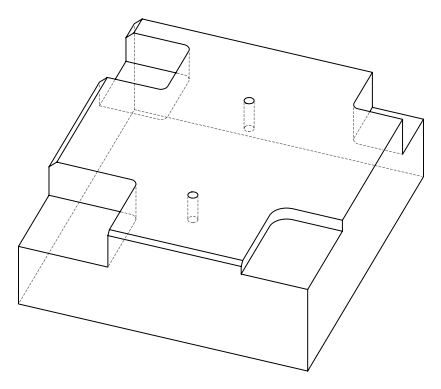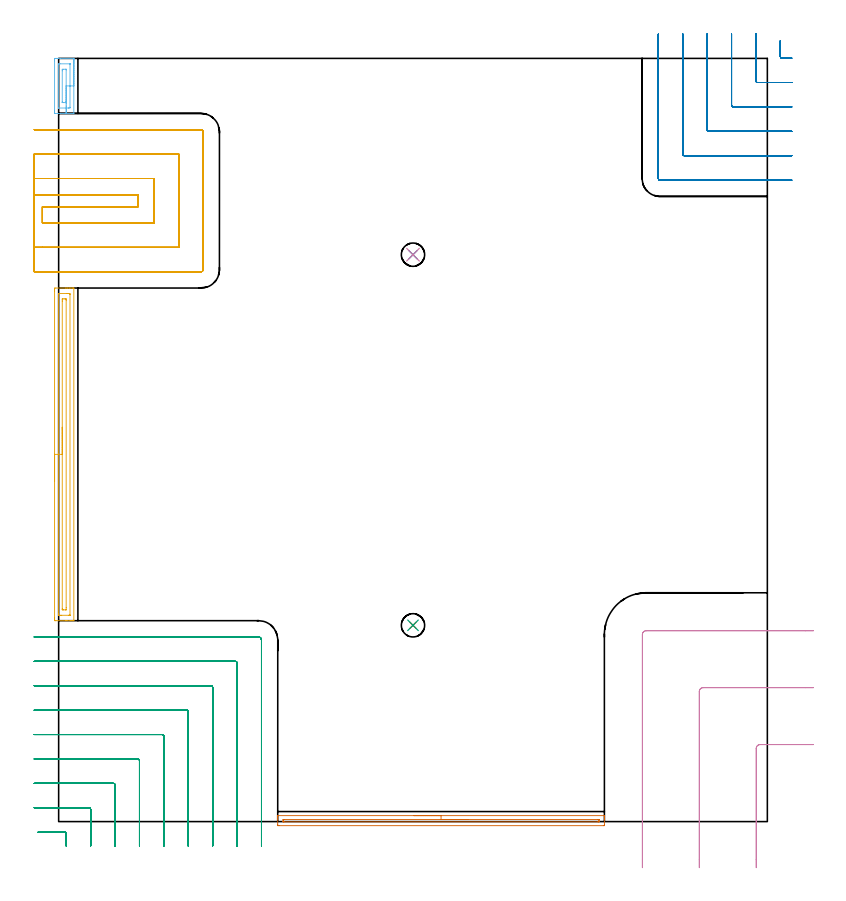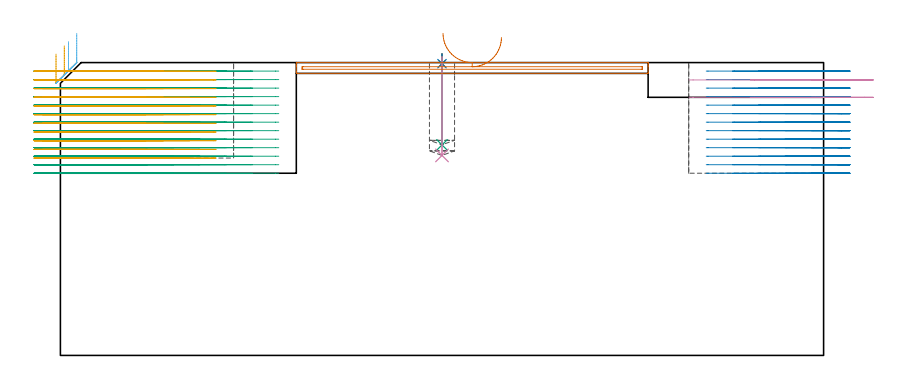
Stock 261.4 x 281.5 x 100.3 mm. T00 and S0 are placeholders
(PLAN: 11 operations, 5 tool changes, 56.6 min)
(1 SPOT_DRILL | STEP1POCKET | NXT0321_9005460120000 | 0.03 min | 1 mm3)
(2 SPOT_DRILL_1 | STEP1POCKET_1 | NXT0321_9005460120000 | 0.03 min | 0 mm3)
(3 DRILL_BLIND_HOLE_INTO_CENTER | STEP1POCKET | NXT0301_057 | 0.12 min | 1572 mm3)
(4 DRILL_BLIND_HOLE_INTO_CENTER_1 | STEP1POCKET_1 | NXT0301_057 | 0.14 min | 1780 mm3)
(5 AREA_MILL | FG_CHAMFER_SURFACE | UGT0205_001 | 3.14 min | 3317 mm3)
(6 AREA_MILL_1 | FG_CHAMFER_SURFACE_1 | UGT0205_001 | 0.68 min | 625 mm3)
(7 AREA_MILL_2 | FG_CHAMFER_SURFACE_2 | UGT0205_001 | 2.08 min | 859 mm3)
(8 MILL_CORNER_NOTCH_RECTANGULAR | CORNER_NOTCH_RECTANGULAR | NXT0201_011 | Follow Part, ap 3, ae 75% | 10.82 min | 88778 mm3)
(9 MILL_CORNER_NOTCH_RECTANGULAR_1 | CORNER_NOTCH_RECTANGULAR_1 | NXT0201_011 | Follow Part, ap 3, ae 75% | 23.57 min | 226387 mm3)
(10 MILL_CORNER_NOTCH_RECTANGULAR_2 | CORNER_NOTCH_RECTANGULAR_2 | UGT0201_006 | Follow Part, ap 7, ae 75% | 1.43 min | 59758 mm3)
(11 MILL_SLOT | SLOT_PARTIAL_RECTANGULAR | NXT0201_011 | Follow Part, ap 3, ae 75% | 14.53 min | 124013 mm3)
(TOOL NXT0321_9005460120000 | NC Spot Drill, 142deg, 12mm, Carbide, Uncoated | D12 PA142 FL30 Z2)
(TOOL NXT0301_057 | Carbide Drill 8.6mm [860.1-0860-026A1-MM 2214] | D8.6 PA140 FL47 Z2)
(TOOL UGT0205_001 | Chamfer Mill 20 x 3 x 45 deg. | D20 FL50 Z2)
(TOOL NXT0201_011 | ENDMILL 12mm [2P460-1200-NA 1630] | D12 FL38 Z6)
(TOOL UGT0201_006 | End Mill 28 mm | D28 FL25 Z2)
(OP 1 SPOT_DRILL)
G17 G21 G94 G90
T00 M6
G54
G17 G0 G90 X130.7 Y72.4 S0 M3
G43 Z110.3 H0
G94 G81 G98 Z99.93 F250. R103.3
G80
M5
M2
(OP 2 SPOT_DRILL_1)
G17 G21 G94 G90
T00 M6
G54
G17 G0 G90 X130.7 Y209.1 S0 M3
G43 Z110.3 H0
G94 G81 G98 Z99.93 F250. R103.3
G80
M5
M2
(OP 3 DRILL_BLIND_HOLE_INTO_CENTER)
G17 G21 G94 G90
T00 M6
G54
G17 G0 G90 X130.7 Y72.4 S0 M3
G43 Z110.3 H1
G94 G81 G98 Z72.1 F250. R102.3
G80
M5
M2
(OP 4 DRILL_BLIND_HOLE_INTO_CENTER_1)
G17 G21 G94 G90
T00 M6
G54
G17 G0 G90 X130.7 Y209.1 S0 M3
G43 Z110.3 H1
G94 G81 G98 Z68.5 F250. R102.3
G80
M5
M2
(OP 5 AREA_MILL)
G17 G21 G94 G90
T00 M6
G54
G17 G0 G90 X-1.5 Y125.45 S1061 M3
G43 Z110.3 H0
Z103.2
G94 G1 Y125.488 Z102.328 F250.
Y125.602 Z101.464
Y125.791 Z100.612
Y126.053 Z99.78
Y126.387 Z98.974
Y126.79 Z98.2
Y127.258 Z97.464
Y127.79 Z96.772
Y128.379 Z96.129
Y129.022 Z95.54
Y129.714 Z95.008
Y130.45 Z94.54
Y131.224 Z94.137
Y132.03 Z93.803
Y132.862 Z93.541
Y133.714 Z93.352
Y134.578 Z93.238
Y135.45 Z93.2
Y195.759
X-1.499 Y196.185 Z93.201
X-1.495 Y196.648 Z93.203
X-1.491 Y196.791 Z93.206
X-1.038 Y196.8 Z93.659
X2.491 Z97.185
X3.04 Z97.737
X3.373 Z98.069
X3.922 Z98.618
X4.256 Z98.95
X4.922 Z99.622
X5.251 Z99.95
X5.592 Y196.793 Z100.283
X5.597 Y196.792 Z100.288
X5.6 Y196.631 Z100.3
Y74.269
X5.597 Y74.108 Z100.288
X5.592 Y74.107 Z100.283
X5.251 Y74.1 Z99.95
X4.922 Z99.621
X4.256 Z98.95
X3.04 Z97.737
X2.491 Z97.185
X-1.038 Y74.101 Z93.659
X-1.268 Y74.104 Z93.429
X-1.491 Y74.109 Z93.206
X-1.495 Y74.253 Z93.203
X-1.499 Y74.715 Z93.201
X-1.5 Y75.183 Z93.2
Y135.45
X-0.086 Z94.614
X-0.085 Y194.707 Z94.615
X-0.084 Y194.758 Z94.616
X-0.082 Y194.782 Z94.618
X-0.08 Y194.788 Z94.62
X-0.066 Y194.79 Z94.634
X0.331 Y194.799 Z95.031
X2.977 Y194.8 Z97.677
X3.373 Y194.799 Z98.073
X3.862 Y194.797 Z98.562
X4.081 Y194.79 Z98.781
X4.179 Y194.773 Z98.879
X4.185 Y194.47 Z98.885
Y194.398
Y76.193
X4.184 Y76.142 Z98.884
X4.182 Y76.118 Z98.882
X4.18 Y76.112 Z98.88
X4.166 Y76.11 Z98.866
X3.769 Y76.102 Z98.469
X1.123 Y76.1 Z95.823
X0.727 Y76.101 Z95.427
X0.238 Y76.103 Z94.938
X0.019 Y76.11 Z94.719
X-0.079 Y76.127 Z94.621
X-0.085 Y76.43 Z94.615
Y76.502
X-0.086 Y135.45 Z94.614
X1.328 Z96.028
X1.329 Y192.003 Z96.029
X1.331 Y192.612 Z96.031
X1.334 Y192.753 Z96.034
X1.335 Y192.781 Z96.035
X1.363 Y192.79 Z96.063
X1.426 Y192.797 Z96.126
X1.609 Y192.799 Z96.309
X2.307 Z97.007
X2.491 Y192.795 Z97.191
X2.676 Y192.79 Z97.376
X2.765 Y192.774 Z97.465
X2.768 Y192.706 Z97.468
X2.769 Y192.612 Z97.469
X2.771 Y192.329 Z97.471
Y78.897
X2.769 Y78.288 Z97.469
X2.766 Y78.147 Z97.466
X2.765 Y78.119 Z97.465
X2.737 Y78.11 Z97.437
X2.673 Y78.103 Z97.373
X2.491 Y78.101 Z97.191
X1.793 Z96.493
X1.609 Y78.105 Z96.309
X1.424 Y78.11 Z96.124
X1.335 Y78.126 Z96.035
X1.332 Y78.194 Z96.032
X1.33 Y78.288 Z96.03
X1.329 Y78.571 Z96.029
X1.328 Y135.45 Z96.028
Y136.322 Z96.067
Y137.186 Z96.18
Y138.038 Z96.369
Y138.87 Z96.632
Y139.676 Z96.965
Y140.45 Z97.368
Y141.186 Z97.837
Y141.878 Z98.368
Y142.521 Z98.957
Y143.11 Z99.601
Y143.642 Z100.293
Y144.11 Z101.028
Y144.513 Z101.802
Y144.847 Z102.608
Y145.109 Z103.44
Y145.298 Z104.292
Y145.412 Z105.157
Y145.45 Z106.028
G0 Z110.3
M5
M2
(OP 6 AREA_MILL_1)
G17 G21 G94 G90
T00 M6
G54
G17 G0 G90 X5.6 Y281.35 S1061 M3
G43 Z110.3 H0
G94 G1 Y281.312 Z109.428 F250.
Y281.198 Z108.564
Y281.009 Z107.712
Y280.747 Z106.88
Y280.413 Z106.074
Y280.01 Z105.3
Y279.541 Z104.564
Y279.01 Z103.872
Y278.421 Z103.229
Y277.778 Z102.64
Y277.086 Z102.108
Y276.35 Z101.64
Y275.576 Z101.237
Y274.77 Z100.903
Y273.938 Z100.641
Y273.086 Z100.452
Y272.222 Z100.338
Y271.35 Z100.3
Y261.212
X5.595 Y261.209 Z100.295
X5.575 Y261.2 Z100.274
X0.702 Z95.402
X-0.156 Z94.538
X-1.268 Y261.201 Z93.427
X-1.487 Y261.204 Z93.208
X-1.49 Y261.207 Z93.205
X-1.497 Y261.653 Z93.203
X-1.5 Y262.115 Z93.2
Y280.627
X-1.497 Y281.047 Z93.203
X-1.49 Y281.493 Z93.204
X-1.487 Y281.496 Z93.207
X-1.038 Y281.5 Z93.656
X-0.609 Z94.085
X-0.156 Z94.538
X0.702 Z95.402
X5.576 Y281.499 Z100.275
X5.595 Y281.491 Z100.295
X5.6 Y281.488 Z100.3
Y271.35
X4.186 Z98.886
X4.185 Y263.486 Z98.885
X4.184 Y263.416 Z98.884
X4.179 Y263.223 Z98.879
X3.806 Y263.208 Z98.506
X3.588 Y263.201 Z98.288
X-0.027 Z94.673
X-0.048 Y263.202 Z94.652
X-0.067 Y263.207 Z94.633
X-0.079 Y263.213 Z94.621
X-0.081 Y263.234 Z94.619
X-0.085 Y263.346 Z94.615
Y279.214
X-0.084 Y279.284 Z94.616
X-0.079 Y279.477 Z94.621
X0.294 Y279.492 Z94.994
X0.512 Y279.499 Z95.212
X4.127 Z98.827
X4.148 Y279.498 Z98.848
X4.167 Y279.493 Z98.867
X4.179 Y279.487 Z98.879
X4.181 Y279.466 Z98.881
X4.185 Y279.354 Z98.885
X4.186 Y271.35 Z98.886
X2.772 Z97.472
X2.771 Y265.781 Z97.471
X2.768 Y265.5 Z97.468
X2.765 Y265.314 Z97.465
X2.754 Y265.21 Z97.454
X2.47 Y265.2 Z97.17
X1.588 Z96.288
X1.398 Y265.204 Z96.098
X1.351 Y265.208 Z96.051
X1.335 Y265.211 Z96.035
X1.333 Y265.223 Z96.033
X1.33 Y265.262 Z96.03
X1.329 Y265.303 Z96.029
X1.328 Y265.459 Z96.028
X1.329 Y276.919 Z96.029
X1.332 Y277.2 Z96.032
X1.335 Y277.386 Z96.035
X1.346 Y277.49 Z96.046
X1.63 Y277.5 Z96.33
X2.512 Z97.212
X2.702 Y277.496 Z97.402
X2.749 Y277.492 Z97.449
X2.765 Y277.489 Z97.465
X2.767 Y277.477 Z97.467
X2.77 Y277.437 Z97.47
X2.771 Y277.397 Z97.471
X2.772 Y277.241 Z97.472
Y271.35
Y270.478 Z97.51
Y269.613 Z97.623
Y268.762 Z97.812
Y267.93 Z98.075
Y267.124 Z98.408
Y266.35 Z98.811
Y265.614 Z99.28
Y264.922 Z99.811
Y264.279 Z100.401
Y263.69 Z101.044
Y263.158 Z101.736
Y262.69 Z102.472
Y262.287 Z103.245
Y261.953 Z104.051
Y261.691 Z104.883
Y261.502 Z105.735
Y261.388 Z106.6
Y261.35 Z107.472
G0 Z110.3
M5
M2
(OP 7 AREA_MILL_2)
G17 G21 G94 G90
T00 M6
G54
G17 G0 G90 X131.05 Y2.2 S1061 M3
G43 Z110.3 H0
G94 G1 X131.088 Z109.428 F250.
X131.202 Z108.563
X131.391 Z107.712
X131.653 Z106.88
X131.987 Z106.074
X132.39 Z105.3
X132.858 Z104.564
X133.39 Z103.872
X133.979 Z103.229
X134.622 Z102.639
X135.314 Z102.108
X136.05 Z101.64
X136.824 Z101.237
X137.63 Z100.903
X138.462 Z100.641
X139.314 Z100.452
X140.178 Z100.338
X141.05 Z100.3
X201.169
X201.29 Y2.204 Z100.295
X201.293 Y2.178 Z100.269
X201.3 Y1.886 Z99.985
Y1.328 Z99.427
Y0.793 Z98.888
Y-1.247 Z96.851
X201.298 Y-1.491 Z96.605
X200.904 Y-1.5 Z96.6
X81.38
X81.195 Y-1.498 Z96.602
X80.802 Y-1.491 Z96.605
X80.8 Y-1.247 Z96.851
Y-0.98 Z97.117
Y0.793 Z98.888
Y1.328 Z99.427
Y1.886 Z99.985
X80.807 Y2.178 Z100.269
X80.81 Y2.204 Z100.295
X80.931 Y2.2 Z100.3
X141.05
Y0.786 Z98.886
X198.939
X199.16 Y0.783 Z98.883
X199.266 Y0.781 Z98.881
X199.286 Y0.779 Z98.879
X199.29 Y0.766 Z98.866
X199.295 Y0.734 Z98.834
X199.298 Y0.656 Z98.756
X199.3 Y0.434 Z98.534
X199.298 Y0.17 Z98.27
X199.295 Y-0.009 Z98.091
X199.29 Y-0.059 Z98.041
X199.286 Y-0.079 Z98.021
X199.267 Y-0.081 Z98.019
X199.158 Y-0.083 Z98.017
X198.939 Y-0.086 Z98.014
X83.161
X82.94 Y-0.084 Z98.016
X82.834 Y-0.081 Z98.019
X82.814 Y-0.079 Z98.021
X82.81 Y-0.066 Z98.034
X82.805 Y-0.034 Z98.066
X82.802 Y0.044 Z98.144
X82.8 Y0.265 Z98.365
X82.803 Y0.566 Z98.666
X82.807 Y0.694 Z98.794
X82.811 Y0.779 Z98.879
X82.83 Y0.781 Z98.881
X82.939 Y0.783 Z98.883
X83.159 Y0.786 Z98.886
X141.05
X141.922 Z98.924
X142.786 Z99.038
X143.638 Z99.226
X144.47 Z99.489
X145.276 Z99.823
X146.05 Z100.225
X146.786 Z100.694
X147.478 Z101.225
X148.121 Z101.815
X148.71 Z102.458
X149.242 Z103.15
X149.71 Z103.886
X150.113 Z104.66
X150.447 Z105.466
X150.709 Z106.298
X150.898 Z107.149
X151.012 Z108.014
X151.05 Z108.886
G0 Z110.3
M5
M2
(OP 8 MILL_CORNER_NOTCH_RECTANGULAR)
G17 G21 G94 G90
T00 M6
G54
G17 G0 G90 X266.2 Y288.1 S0 M3
G43 Z110.3 H1
Z97.385
G94 G1 Y285.1 F250.
Y282.196
G3 X266.796 Y281.6 R0.6
G1 X267.399
X270.399
G0 Z110.3
X257.2 Y290.5
Z97.385
G1 Y287.5
Y273.196 F500.
G3 X257.796 Y272.6 R0.6
G1 X267.4
X270.4 F250.
G0 Z110.3
X248.2 Y290.5
Z97.385
G1 Y287.5
Y264.197 F500.
G3 X248.797 Y263.6 R0.6
G1 X267.4
X270.4 F250.
G0 Z110.3
X239.2 Y290.5
Z97.385
G1 Y287.5
Y255.197 F500.
G3 X239.797 Y254.6 R0.6
G1 X267.4
X270.4 F250.
G0 Z110.3
X230.2 Y290.5
Z97.385
G1 Y287.5
Y246.197 F500.
G3 X230.797 Y245.6 R0.6
G1 X267.4
X270.4 F250.
G0 Z110.3
X221.2 Y290.5
Z97.385
G1 Y287.5
Y237.197 F500.
G3 X221.797 Y236.6 R0.6
G1 X267.4
X270.4 F250.
G0 Z110.3
X266.2 Y288.1
Z94.469
G1 Y285.1
Y282.196
G3 X266.796 Y281.6 R0.6
G1 X267.399
X270.399
G0 Z110.3
X257.2 Y290.5
Z94.469
G1 Y287.5
Y273.196 F500.
G3 X257.796 Y272.6 R0.6
G1 X267.4
X270.4 F250.
G0 Z110.3
X248.2 Y290.5
Z94.469
G1 Y287.5
Y264.197 F500.
G3 X248.797 Y263.6 R0.6
G1 X267.4
X270.4 F250.
G0 Z110.3
X239.2 Y290.5
Z94.469
G1 Y287.5
Y255.197 F500.
G3 X239.797 Y254.6 R0.6
G1 X267.4
X270.4 F250.
G0 Z110.3
X230.2 Y290.5
Z94.469
G1 Y287.5
Y246.197 F500.
G3 X230.797 Y245.6 R0.6
G1 X267.4
X270.4 F250.
G0 Z110.3
X221.2 Y290.5
Z94.469
G1 Y287.5
Y237.197 F500.
G3 X221.797 Y236.6 R0.6
G1 X267.4
X270.4 F250.
G0 Z110.3
X266.2 Y288.1
Z91.554
G1 Y285.1
Y282.196
G3 X266.796 Y281.6 R0.6
G1 X267.399
X270.399
G0 Z110.3
X257.2 Y290.5
Z91.554
G1 Y287.5
Y273.196 F500.
G3 X257.796 Y272.6 R0.6
G1 X267.4
X270.4 F250.
G0 Z110.3
X248.2 Y290.5
Z91.554
G1 Y287.5
Y264.197 F500.
G3 X248.797 Y263.6 R0.6
G1 X267.4
X270.4 F250.
G0 Z110.3
X239.2 Y290.5
Z91.554
G1 Y287.5
Y255.197 F500.
G3 X239.797 Y254.6 R0.6
G1 X267.4
X270.4 F250.
G0 Z110.3
X230.2 Y290.5
Z91.554
G1 Y287.5
Y246.197 F500.
G3 X230.797 Y245.6 R0.6
G1 X267.4
X270.4 F250.
G0 Z110.3
X221.2 Y290.5
Z91.554
G1 Y287.5
Y237.197 F500.
G3 X221.797 Y236.6 R0.6
G1 X267.4
X270.4 F250.
G0 Z110.3
X266.2 Y288.1
Z88.638
G1 Y285.1
Y282.196
G3 X266.796 Y281.6 R0.6
G1 X267.399
X270.399
G0 Z110.3
X257.2 Y290.5
Z88.638
G1 Y287.5
Y273.196 F500.
G3 X257.796 Y272.6 R0.6
G1 X267.4
X270.4 F250.
G0 Z110.3
X248.2 Y290.5
Z88.638
G1 Y287.5
Y264.197 F500.
G3 X248.797 Y263.6 R0.6
G1 X267.4
X270.4 F250.
G0 Z110.3
X239.2 Y290.5
Z88.638
G1 Y287.5
Y255.197 F500.
G3 X239.797 Y254.6 R0.6
G1 X267.4
X270.4 F250.
G0 Z110.3
X230.2 Y290.5
Z88.638
G1 Y287.5
Y246.197 F500.
G3 X230.797 Y245.6 R0.6
G1 X267.4
X270.4 F250.
G0 Z110.3
X221.2 Y290.5
Z88.638
G1 Y287.5
Y237.197 F500.
G3 X221.797 Y236.6 R0.6
G1 X267.4
X270.4 F250.
G0 Z110.3
X266.2 Y288.1
Z85.723
G1 Y285.1
Y282.196
G3 X266.796 Y281.6 R0.6
G1 X267.399
X270.399
G0 Z110.3
X257.2 Y290.5
Z85.723
G1 Y287.5
Y273.196 F500.
G3 X257.796 Y272.6 R0.6
G1 X267.4
X270.4 F250.
G0 Z110.3
X248.2 Y290.5
Z85.723
G1 Y287.5
Y264.197 F500.
G3 X248.797 Y263.6 R0.6
G1 X267.4
X270.4 F250.
G0 Z110.3
X239.2 Y290.5
Z85.723
G1 Y287.5
Y255.197 F500.
G3 X239.797 Y254.6 R0.6
G1 X267.4
X270.4 F250.
G0 Z110.3
X230.2 Y290.5
Z85.723
G1 Y287.5
Y246.197 F500.
G3 X230.797 Y245.6 R0.6
G1 X267.4
X270.4 F250.
G0 Z110.3
X221.2 Y290.5
Z85.723
G1 Y287.5
Y237.197 F500.
G3 X221.797 Y236.6 R0.6
G1 X267.4
X270.4 F250.
G0 Z110.3
X266.2 Y288.1
Z82.808
G1 Y285.1
Y282.196
G3 X266.796 Y281.6 R0.6
G1 X267.399
X270.399
G0 Z110.3
X257.2 Y290.5
Z82.808
G1 Y287.5
Y273.196 F500.
G3 X257.796 Y272.6 R0.6
G1 X267.4
X270.4 F250.
G0 Z110.3
X248.2 Y290.5
Z82.808
G1 Y287.5
Y264.197 F500.
G3 X248.797 Y263.6 R0.6
G1 X267.4
X270.4 F250.
G0 Z110.3
X239.2 Y290.5
Z82.808
G1 Y287.5
Y255.197 F500.
G3 X239.797 Y254.6 R0.6
G1 X267.4
X270.4 F250.
G0 Z110.3
X230.2 Y290.5
Z82.808
G1 Y287.5
Y246.197 F500.
G3 X230.797 Y245.6 R0.6
G1 X267.4
X270.4 F250.
G0 Z110.3
X221.2 Y290.5
Z82.808
G1 Y287.5
Y237.197 F500.
G3 X221.797 Y236.6 R0.6
G1 X267.4
X270.4 F250.
G0 Z110.3
X266.2 Y288.1
Z79.892
G1 Y285.1
Y282.196
G3 X266.796 Y281.6 R0.6
G1 X267.399
X270.399
G0 Z110.3
X257.2 Y290.5
Z79.892
G1 Y287.5
Y273.196 F500.
G3 X257.796 Y272.6 R0.6
G1 X267.4
X270.4 F250.
G0 Z110.3
X248.2 Y290.5
Z79.892
G1 Y287.5
Y264.197 F500.
G3 X248.797 Y263.6 R0.6
G1 X267.4
X270.4 F250.
G0 Z110.3
X239.2 Y290.5
Z79.892
G1 Y287.5
Y255.197 F500.
G3 X239.797 Y254.6 R0.6
G1 X267.4
X270.4 F250.
G0 Z110.3
X230.2 Y290.5
Z79.892
G1 Y287.5
Y246.197 F500.
G3 X230.797 Y245.6 R0.6
G1 X267.4
X270.4 F250.
G0 Z110.3
X221.2 Y290.5
Z79.892
G1 Y287.5
Y237.197 F500.
G3 X221.797 Y236.6 R0.6
G1 X267.4
X270.4 F250.
G0 Z110.3
X266.2 Y288.1
Z76.977
G1 Y285.1
Y282.196
G3 X266.796 Y281.6 R0.6
G1 X267.399
X270.399
G0 Z110.3
X257.2 Y290.5
Z76.977
G1 Y287.5
Y273.196 F500.
G3 X257.796 Y272.6 R0.6
G1 X267.4
X270.4 F250.
G0 Z110.3
X248.2 Y290.5
Z76.977
G1 Y287.5
Y264.197 F500.
G3 X248.797 Y263.6 R0.6
G1 X267.4
X270.4 F250.
G0 Z110.3
X239.2 Y290.5
Z76.977
G1 Y287.5
Y255.197 F500.
G3 X239.797 Y254.6 R0.6
G1 X267.4
X270.4 F250.
G0 Z110.3
X230.2 Y290.5
Z76.977
G1 Y287.5
Y246.197 F500.
G3 X230.797 Y245.6 R0.6
G1 X267.4
X270.4 F250.
G0 Z110.3
X221.2 Y290.5
Z76.977
G1 Y287.5
Y237.197 F500.
G3 X221.797 Y236.6 R0.6
G1 X267.4
X270.4 F250.
G0 Z110.3
X266.2 Y288.1
Z74.062
G1 Y285.1
Y282.196
G3 X266.796 Y281.6 R0.6
G1 X267.399
X270.399
G0 Z110.3
X257.2 Y290.5
Z74.062
G1 Y287.5
Y273.196 F500.
G3 X257.796 Y272.6 R0.6
G1 X267.4
X270.4 F250.
G0 Z110.3
X248.2 Y290.5
Z74.062
G1 Y287.5
Y264.197 F500.
G3 X248.797 Y263.6 R0.6
G1 X267.4
X270.4 F250.
G0 Z110.3
X239.2 Y290.5
Z74.062
G1 Y287.5
Y255.197 F500.
G3 X239.797 Y254.6 R0.6
G1 X267.4
X270.4 F250.
G0 Z110.3
X230.2 Y290.5
Z74.062
G1 Y287.5
Y246.197 F500.
G3 X230.797 Y245.6 R0.6
G1 X267.4
X270.4 F250.
G0 Z110.3
X221.2 Y290.5
Z74.062
G1 Y287.5
Y237.197 F500.
G3 X221.797 Y236.6 R0.6
G1 X267.4
X270.4 F250.
G0 Z110.3
X266.2 Y288.1
Z71.146
G1 Y285.1
Y282.196
G3 X266.796 Y281.6 R0.6
G1 X267.399
X270.399
G0 Z110.3
X257.2 Y290.5
Z71.146
G1 Y287.5
Y273.196 F500.
G3 X257.796 Y272.6 R0.6
G1 X267.4
X270.4 F250.
G0 Z110.3
X248.2 Y290.5
Z71.146
G1 Y287.5
Y264.197 F500.
G3 X248.797 Y263.6 R0.6
G1 X267.4
X270.4 F250.
G0 Z110.3
X239.2 Y290.5
Z71.146
G1 Y287.5
Y255.197 F500.
G3 X239.797 Y254.6 R0.6
G1 X267.4
X270.4 F250.
G0 Z110.3
X230.2 Y290.5
Z71.146
G1 Y287.5
Y246.197 F500.
G3 X230.797 Y245.6 R0.6
G1 X267.4
X270.4 F250.
G0 Z110.3
X221.2 Y290.5
Z71.146
G1 Y287.5
Y237.197 F500.
G3 X221.797 Y236.6 R0.6
G1 X267.4
X270.4 F250.
G0 Z110.3
X266.2 Y288.1
Z68.231
G1 Y285.1
Y282.196
G3 X266.796 Y281.6 R0.6
G1 X267.399
X270.399
G0 Z110.3
X257.2 Y290.5
Z68.231
G1 Y287.5
Y273.196 F500.
G3 X257.796 Y272.6 R0.6
G1 X267.4
X270.4 F250.
G0 Z110.3
X248.2 Y290.5
Z68.231
G1 Y287.5
Y264.197 F500.
G3 X248.797 Y263.6 R0.6
G1 X267.4
X270.4 F250.
G0 Z110.3
X239.2 Y290.5
Z68.231
G1 Y287.5
Y255.197 F500.
G3 X239.797 Y254.6 R0.6
G1 X267.4
X270.4 F250.
G0 Z110.3
X230.2 Y290.5
Z68.231
G1 Y287.5
Y246.197 F500.
G3 X230.797 Y245.6 R0.6
G1 X267.4
X270.4 F250.
G0 Z110.3
X221.2 Y290.5
Z68.231
G1 Y287.5
Y237.197 F500.
G3 X221.797 Y236.6 R0.6
G1 X267.4
X270.4 F250.
G0 Z110.3
X266.2 Y288.1
Z65.315
G1 Y285.1
Y282.196
G3 X266.796 Y281.6 R0.6
G1 X267.399
X270.399
G0 Z110.3
X257.2 Y290.5
Z65.315
G1 Y287.5
Y273.196 F500.
G3 X257.796 Y272.6 R0.6
G1 X267.4
X270.4 F250.
G0 Z110.3
X248.2 Y290.5
Z65.315
G1 Y287.5
Y264.197 F500.
G3 X248.797 Y263.6 R0.6
G1 X267.4
X270.4 F250.
G0 Z110.3
X239.2 Y290.5
Z65.315
G1 Y287.5
Y255.197 F500.
G3 X239.797 Y254.6 R0.6
G1 X267.4
X270.4 F250.
G0 Z110.3
X230.2 Y290.5
Z65.315
G1 Y287.5
Y246.197 F500.
G3 X230.797 Y245.6 R0.6
G1 X267.4
X270.4 F250.
G0 Z110.3
X221.2 Y290.5
Z65.315
G1 Y287.5
Y237.197 F500.
G3 X221.797 Y236.6 R0.6
G1 X267.4
X270.4 F250.
G0 Z110.3
X266.2 Y288.1
Z62.4
G1 Y285.1
Y282.196
G3 X266.796 Y281.6 R0.6
G1 X267.399
X270.399
G0 Z110.3
X257.2 Y290.5
Z62.4
G1 Y287.5
Y273.196 F500.
G3 X257.796 Y272.6 R0.6
G1 X267.4
X270.4 F250.
G0 Z110.3
X248.2 Y290.5
Z62.4
G1 Y287.5
Y264.197 F500.
G3 X248.797 Y263.6 R0.6
G1 X267.4
X270.4 F250.
G0 Z110.3
X239.2 Y290.5
Z62.4
G1 Y287.5
Y255.197 F500.
G3 X239.797 Y254.6 R0.6
G1 X267.4
X270.4 F250.
G0 Z110.3
X230.2 Y290.5
Z62.4
G1 Y287.5
Y246.197 F500.
G3 X230.797 Y245.6 R0.6
G1 X267.4
X270.4 F250.
G0 Z110.3
X221.2 Y290.5
Z62.4
G1 Y287.5
Y237.197 F500.
G3 X221.797 Y236.6 R0.6
G1 X267.4
X270.4 F250.
G0 Z110.3
M5
M2
(OP 9 MILL_CORNER_NOTCH_RECTANGULAR_1)
G17 G21 G94 G90
T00 M6
G54
G17 G0 G90 X2.8 Y-9. S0 M3
G43 Z110.3 H1
Z97.385
G94 G1 Y-6. F250.
Y-4.495 F500.
G3 X2.205 Y-3.9 R0.6
G1 X-4.56
X-7.56 F250.
G0 Z110.3
X11.8 Y-9.
Z97.385
G1 Y-6.
Y4.505 F500.
G3 X11.205 Y5.1 R0.6
G1 X-6.
X-9. F250.
G0 Z110.3
X20.8 Y-9.
Z97.385
G1 Y-6.
Y13.504 F500.
G3 X20.204 Y14.1 R0.6
G1 X-6.
X-9. F250.
G0 Z110.3
X29.8 Y-9.
Z97.385
G1 Y-6.
Y22.504 F500.
G3 X29.204 Y23.1 R0.6
G1 X-6.
X-9. F250.
G0 Z110.3
X38.8 Y-9.
Z97.385
G1 Y-6.
Y31.504 F500.
G3 X38.204 Y32.1 R0.6
G1 X-6.
X-9. F250.
G0 Z110.3
X47.8 Y-9.
Z97.385
G1 Y-6.
Y40.504 F500.
G3 X47.204 Y41.1 R0.6
G1 X-6.
X-9. F250.
G0 Z110.3
X56.8 Y-9.
Z97.385
G1 Y-6.
Y49.503 F500.
G3 X56.203 Y50.1 R0.6
G1 X-6.
X-9. F250.
G0 Z110.3
X65.8 Y-9.
Z97.385
G1 Y-6.
Y58.503 F500.
G3 X65.203 Y59.1 R0.6
G1 X-6.
X-9. F250.
G0 Z110.3
X74.8 Y-9.
Z97.385
G1 Y-6.
Y67. F500.
G3 X73.7 Y68.1 R1.1
G1 X-6.
X-9. F250.
G0 Z110.3
X2.8 Y-9.
Z94.469
G1 Y-6.
Y-4.495 F500.
G3 X2.205 Y-3.9 R0.6
G1 X-4.56
X-7.56 F250.
G0 Z110.3
X11.8 Y-9.
Z94.469
G1 Y-6.
Y4.505 F500.
G3 X11.205 Y5.1 R0.6
G1 X-6.
X-9. F250.
G0 Z110.3
X20.8 Y-9.
Z94.469
G1 Y-6.
Y13.504 F500.
G3 X20.204 Y14.1 R0.6
G1 X-6.
X-9. F250.
G0 Z110.3
X29.8 Y-9.
Z94.469
G1 Y-6.
Y22.504 F500.
G3 X29.204 Y23.1 R0.6
G1 X-6.
X-9. F250.
G0 Z110.3
X38.8 Y-9.
Z94.469
G1 Y-6.
Y31.504 F500.
G3 X38.204 Y32.1 R0.6
G1 X-6.
X-9. F250.
G0 Z110.3
X47.8 Y-9.
Z94.469
G1 Y-6.
Y40.504 F500.
G3 X47.204 Y41.1 R0.6
G1 X-6.
X-9. F250.
G0 Z110.3
X56.8 Y-9.
Z94.469
G1 Y-6.
Y49.503 F500.
G3 X56.203 Y50.1 R0.6
G1 X-6.
X-9. F250.
G0 Z110.3
X65.8 Y-9.
Z94.469
G1 Y-6.
Y58.503 F500.
G3 X65.203 Y59.1 R0.6
G1 X-6.
X-9. F250.
G0 Z110.3
X74.8 Y-9.
Z94.469
G1 Y-6.
Y67. F500.
G3 X73.7 Y68.1 R1.1
G1 X-6.
X-9. F250.
G0 Z110.3
X2.8 Y-9.
Z91.554
G1 Y-6.
Y-4.495 F500.
G3 X2.205 Y-3.9 R0.6
G1 X-4.56
X-7.56 F250.
G0 Z110.3
X11.8 Y-9.
Z91.554
G1 Y-6.
Y4.505 F500.
G3 X11.205 Y5.1 R0.6
G1 X-6.
X-9. F250.
G0 Z110.3
X20.8 Y-9.
Z91.554
G1 Y-6.
Y13.504 F500.
G3 X20.204 Y14.1 R0.6
G1 X-6.
X-9. F250.
G0 Z110.3
X29.8 Y-9.
Z91.554
G1 Y-6.
Y22.504 F500.
G3 X29.204 Y23.1 R0.6
G1 X-6.
X-9. F250.
G0 Z110.3
X38.8 Y-9.
Z91.554
G1 Y-6.
Y31.504 F500.
G3 X38.204 Y32.1 R0.6
G1 X-6.
X-9. F250.
G0 Z110.3
X47.8 Y-9.
Z91.554
G1 Y-6.
Y40.504 F500.
G3 X47.204 Y41.1 R0.6
G1 X-6.
X-9. F250.
G0 Z110.3
X56.8 Y-9.
Z91.554
G1 Y-6.
Y49.503 F500.
G3 X56.203 Y50.1 R0.6
G1 X-6.
X-9. F250.
G0 Z110.3
X65.8 Y-9.
Z91.554
G1 Y-6.
Y58.503 F500.
G3 X65.203 Y59.1 R0.6
G1 X-6.
X-9. F250.
G0 Z110.3
X74.8 Y-9.
Z91.554
G1 Y-6.
Y67. F500.
G3 X73.7 Y68.1 R1.1
G1 X-6.
X-9. F250.
G0 Z110.3
X2.8 Y-9.
Z88.638
G1 Y-6.
Y-4.495 F500.
G3 X2.205 Y-3.9 R0.6
G1 X-4.56
X-7.56 F250.
G0 Z110.3
X11.8 Y-9.
Z88.638
G1 Y-6.
Y4.505 F500.
G3 X11.205 Y5.1 R0.6
G1 X-6.
X-9. F250.
G0 Z110.3
X20.8 Y-9.
Z88.638
G1 Y-6.
Y13.504 F500.
G3 X20.204 Y14.1 R0.6
G1 X-6.
X-9. F250.
G0 Z110.3
X29.8 Y-9.
Z88.638
G1 Y-6.
Y22.504 F500.
G3 X29.204 Y23.1 R0.6
G1 X-6.
X-9. F250.
G0 Z110.3
X38.8 Y-9.
Z88.638
G1 Y-6.
Y31.504 F500.
G3 X38.204 Y32.1 R0.6
G1 X-6.
X-9. F250.
G0 Z110.3
X47.8 Y-9.
Z88.638
G1 Y-6.
Y40.504 F500.
G3 X47.204 Y41.1 R0.6
G1 X-6.
X-9. F250.
G0 Z110.3
X56.8 Y-9.
Z88.638
G1 Y-6.
Y49.503 F500.
G3 X56.203 Y50.1 R0.6
G1 X-6.
X-9. F250.
G0 Z110.3
X65.8 Y-9.
Z88.638
G1 Y-6.
Y58.503 F500.
G3 X65.203 Y59.1 R0.6
G1 X-6.
X-9. F250.
G0 Z110.3
X74.8 Y-9.
Z88.638
G1 Y-6.
Y67. F500.
G3 X73.7 Y68.1 R1.1
G1 X-6.
X-9. F250.
G0 Z110.3
X2.8 Y-9.
Z85.723
G1 Y-6.
Y-4.495 F500.
G3 X2.205 Y-3.9 R0.6
G1 X-4.56
X-7.56 F250.
G0 Z110.3
X11.8 Y-9.
Z85.723
G1 Y-6.
Y4.505 F500.
G3 X11.205 Y5.1 R0.6
G1 X-6.
X-9. F250.
G0 Z110.3
X20.8 Y-9.
Z85.723
G1 Y-6.
Y13.504 F500.
G3 X20.204 Y14.1 R0.6
G1 X-6.
X-9. F250.
G0 Z110.3
X29.8 Y-9.
Z85.723
G1 Y-6.
Y22.504 F500.
G3 X29.204 Y23.1 R0.6
G1 X-6.
X-9. F250.
G0 Z110.3
X38.8 Y-9.
Z85.723
G1 Y-6.
Y31.504 F500.
G3 X38.204 Y32.1 R0.6
G1 X-6.
X-9. F250.
G0 Z110.3
X47.8 Y-9.
Z85.723
G1 Y-6.
Y40.504 F500.
G3 X47.204 Y41.1 R0.6
G1 X-6.
X-9. F250.
G0 Z110.3
X56.8 Y-9.
Z85.723
G1 Y-6.
Y49.503 F500.
G3 X56.203 Y50.1 R0.6
G1 X-6.
X-9. F250.
G0 Z110.3
X65.8 Y-9.
Z85.723
G1 Y-6.
Y58.503 F500.
G3 X65.203 Y59.1 R0.6
G1 X-6.
X-9. F250.
G0 Z110.3
X74.8 Y-9.
Z85.723
G1 Y-6.
Y67. F500.
G3 X73.7 Y68.1 R1.1
G1 X-6.
X-9. F250.
G0 Z110.3
X2.8 Y-9.
Z82.808
G1 Y-6.
Y-4.495 F500.
G3 X2.205 Y-3.9 R0.6
G1 X-4.56
X-7.56 F250.
G0 Z110.3
X11.8 Y-9.
Z82.808
G1 Y-6.
Y4.505 F500.
G3 X11.205 Y5.1 R0.6
G1 X-6.
X-9. F250.
G0 Z110.3
X20.8 Y-9.
Z82.808
G1 Y-6.
Y13.504 F500.
G3 X20.204 Y14.1 R0.6
G1 X-6.
X-9. F250.
G0 Z110.3
X29.8 Y-9.
Z82.808
G1 Y-6.
Y22.504 F500.
G3 X29.204 Y23.1 R0.6
G1 X-6.
X-9. F250.
G0 Z110.3
X38.8 Y-9.
Z82.808
G1 Y-6.
Y31.504 F500.
G3 X38.204 Y32.1 R0.6
G1 X-6.
X-9. F250.
G0 Z110.3
X47.8 Y-9.
Z82.808
G1 Y-6.
Y40.504 F500.
G3 X47.204 Y41.1 R0.6
G1 X-6.
X-9. F250.
G0 Z110.3
X56.8 Y-9.
Z82.808
G1 Y-6.
Y49.503 F500.
G3 X56.203 Y50.1 R0.6
G1 X-6.
X-9. F250.
G0 Z110.3
X65.8 Y-9.
Z82.808
G1 Y-6.
Y58.503 F500.
G3 X65.203 Y59.1 R0.6
G1 X-6.
X-9. F250.
G0 Z110.3
X74.8 Y-9.
Z82.808
G1 Y-6.
Y67. F500.
G3 X73.7 Y68.1 R1.1
G1 X-6.
X-9. F250.
G0 Z110.3
X2.8 Y-9.
Z79.892
G1 Y-6.
Y-4.495 F500.
G3 X2.205 Y-3.9 R0.6
G1 X-4.56
X-7.56 F250.
G0 Z110.3
X11.8 Y-9.
Z79.892
G1 Y-6.
Y4.505 F500.
G3 X11.205 Y5.1 R0.6
G1 X-6.
X-9. F250.
G0 Z110.3
X20.8 Y-9.
Z79.892
G1 Y-6.
Y13.504 F500.
G3 X20.204 Y14.1 R0.6
G1 X-6.
X-9. F250.
G0 Z110.3
X29.8 Y-9.
Z79.892
G1 Y-6.
Y22.504 F500.
G3 X29.204 Y23.1 R0.6
G1 X-6.
X-9. F250.
G0 Z110.3
X38.8 Y-9.
Z79.892
G1 Y-6.
Y31.504 F500.
G3 X38.204 Y32.1 R0.6
G1 X-6.
X-9. F250.
G0 Z110.3
X47.8 Y-9.
Z79.892
G1 Y-6.
Y40.504 F500.
G3 X47.204 Y41.1 R0.6
G1 X-6.
X-9. F250.
G0 Z110.3
X56.8 Y-9.
Z79.892
G1 Y-6.
Y49.503 F500.
G3 X56.203 Y50.1 R0.6
G1 X-6.
X-9. F250.
G0 Z110.3
X65.8 Y-9.
Z79.892
G1 Y-6.
Y58.503 F500.
G3 X65.203 Y59.1 R0.6
G1 X-6.
X-9. F250.
G0 Z110.3
X74.8 Y-9.
Z79.892
G1 Y-6.
Y67. F500.
G3 X73.7 Y68.1 R1.1
G1 X-6.
X-9. F250.
G0 Z110.3
X2.8 Y-9.
Z76.977
G1 Y-6.
Y-4.495 F500.
G3 X2.205 Y-3.9 R0.6
G1 X-4.56
X-7.56 F250.
G0 Z110.3
X11.8 Y-9.
Z76.977
G1 Y-6.
Y4.505 F500.
G3 X11.205 Y5.1 R0.6
G1 X-6.
X-9. F250.
G0 Z110.3
X20.8 Y-9.
Z76.977
G1 Y-6.
Y13.504 F500.
G3 X20.204 Y14.1 R0.6
G1 X-6.
X-9. F250.
G0 Z110.3
X29.8 Y-9.
Z76.977
G1 Y-6.
Y22.504 F500.
G3 X29.204 Y23.1 R0.6
G1 X-6.
X-9. F250.
G0 Z110.3
X38.8 Y-9.
Z76.977
G1 Y-6.
Y31.504 F500.
G3 X38.204 Y32.1 R0.6
G1 X-6.
X-9. F250.
G0 Z110.3
X47.8 Y-9.
Z76.977
G1 Y-6.
Y40.504 F500.
G3 X47.204 Y41.1 R0.6
G1 X-6.
X-9. F250.
G0 Z110.3
X56.8 Y-9.
Z76.977
G1 Y-6.
Y49.503 F500.
G3 X56.203 Y50.1 R0.6
G1 X-6.
X-9. F250.
G0 Z110.3
X65.8 Y-9.
Z76.977
G1 Y-6.
Y58.503 F500.
G3 X65.203 Y59.1 R0.6
G1 X-6.
X-9. F250.
G0 Z110.3
X74.8 Y-9.
Z76.977
G1 Y-6.
Y67. F500.
G3 X73.7 Y68.1 R1.1
G1 X-6.
X-9. F250.
G0 Z110.3
X2.8 Y-9.
Z74.062
G1 Y-6.
Y-4.495 F500.
G3 X2.205 Y-3.9 R0.6
G1 X-4.56
X-7.56 F250.
G0 Z110.3
X11.8 Y-9.
Z74.062
G1 Y-6.
Y4.505 F500.
G3 X11.205 Y5.1 R0.6
G1 X-6.
X-9. F250.
G0 Z110.3
X20.8 Y-9.
Z74.062
G1 Y-6.
Y13.504 F500.
G3 X20.204 Y14.1 R0.6
G1 X-6.
X-9. F250.
G0 Z110.3
X29.8 Y-9.
Z74.062
G1 Y-6.
Y22.504 F500.
G3 X29.204 Y23.1 R0.6
G1 X-6.
X-9. F250.
G0 Z110.3
X38.8 Y-9.
Z74.062
G1 Y-6.
Y31.504 F500.
G3 X38.204 Y32.1 R0.6
G1 X-6.
X-9. F250.
G0 Z110.3
X47.8 Y-9.
Z74.062
G1 Y-6.
Y40.504 F500.
G3 X47.204 Y41.1 R0.6
G1 X-6.
X-9. F250.
G0 Z110.3
X56.8 Y-9.
Z74.062
G1 Y-6.
Y49.503 F500.
G3 X56.203 Y50.1 R0.6
G1 X-6.
X-9. F250.
G0 Z110.3
X65.8 Y-9.
Z74.062
G1 Y-6.
Y58.503 F500.
G3 X65.203 Y59.1 R0.6
G1 X-6.
X-9. F250.
G0 Z110.3
X74.8 Y-9.
Z74.062
G1 Y-6.
Y67. F500.
G3 X73.7 Y68.1 R1.1
G1 X-6.
X-9. F250.
G0 Z110.3
X2.8 Y-9.
Z71.146
G1 Y-6.
Y-4.495 F500.
G3 X2.205 Y-3.9 R0.6
G1 X-4.56
X-7.56 F250.
G0 Z110.3
X11.8 Y-9.
Z71.146
G1 Y-6.
Y4.505 F500.
G3 X11.205 Y5.1 R0.6
G1 X-6.
X-9. F250.
G0 Z110.3
X20.8 Y-9.
Z71.146
G1 Y-6.
Y13.504 F500.
G3 X20.204 Y14.1 R0.6
G1 X-6.
X-9. F250.
G0 Z110.3
X29.8 Y-9.
Z71.146
G1 Y-6.
Y22.504 F500.
G3 X29.204 Y23.1 R0.6
G1 X-6.
X-9. F250.
G0 Z110.3
X38.8 Y-9.
Z71.146
G1 Y-6.
Y31.504 F500.
G3 X38.204 Y32.1 R0.6
G1 X-6.
X-9. F250.
G0 Z110.3
X47.8 Y-9.
Z71.146
G1 Y-6.
Y40.504 F500.
G3 X47.204 Y41.1 R0.6
G1 X-6.
X-9. F250.
G0 Z110.3
X56.8 Y-9.
Z71.146
G1 Y-6.
Y49.503 F500.
G3 X56.203 Y50.1 R0.6
G1 X-6.
X-9. F250.
G0 Z110.3
X65.8 Y-9.
Z71.146
G1 Y-6.
Y58.503 F500.
G3 X65.203 Y59.1 R0.6
G1 X-6.
X-9. F250.
G0 Z110.3
X74.8 Y-9.
Z71.146
G1 Y-6.
Y67. F500.
G3 X73.7 Y68.1 R1.1
G1 X-6.
X-9. F250.
G0 Z110.3
X2.8 Y-9.
Z68.231
G1 Y-6.
Y-4.495 F500.
G3 X2.205 Y-3.9 R0.6
G1 X-4.56
X-7.56 F250.
G0 Z110.3
X11.8 Y-9.
Z68.231
G1 Y-6.
Y4.505 F500.
G3 X11.205 Y5.1 R0.6
G1 X-6.
X-9. F250.
G0 Z110.3
X20.8 Y-9.
Z68.231
G1 Y-6.
Y13.504 F500.
G3 X20.204 Y14.1 R0.6
G1 X-6.
X-9. F250.
G0 Z110.3
X29.8 Y-9.
Z68.231
G1 Y-6.
Y22.504 F500.
G3 X29.204 Y23.1 R0.6
G1 X-6.
X-9. F250.
G0 Z110.3
X38.8 Y-9.
Z68.231
G1 Y-6.
Y31.504 F500.
G3 X38.204 Y32.1 R0.6
G1 X-6.
X-9. F250.
G0 Z110.3
X47.8 Y-9.
Z68.231
G1 Y-6.
Y40.504 F500.
G3 X47.204 Y41.1 R0.6
G1 X-6.
X-9. F250.
G0 Z110.3
X56.8 Y-9.
Z68.231
G1 Y-6.
Y49.503 F500.
G3 X56.203 Y50.1 R0.6
G1 X-6.
X-9. F250.
G0 Z110.3
X65.8 Y-9.
Z68.231
G1 Y-6.
Y58.503 F500.
G3 X65.203 Y59.1 R0.6
G1 X-6.
X-9. F250.
G0 Z110.3
X74.8 Y-9.
Z68.231
G1 Y-6.
Y67. F500.
G3 X73.7 Y68.1 R1.1
G1 X-6.
X-9. F250.
G0 Z110.3
X2.8 Y-9.
Z65.315
G1 Y-6.
Y-4.495 F500.
G3 X2.205 Y-3.9 R0.6
G1 X-4.56
X-7.56 F250.
G0 Z110.3
X11.8 Y-9.
Z65.315
G1 Y-6.
Y4.505 F500.
G3 X11.205 Y5.1 R0.6
G1 X-6.
X-9. F250.
G0 Z110.3
X20.8 Y-9.
Z65.315
G1 Y-6.
Y13.504 F500.
G3 X20.204 Y14.1 R0.6
G1 X-6.
X-9. F250.
G0 Z110.3
X29.8 Y-9.
Z65.315
G1 Y-6.
Y22.504 F500.
G3 X29.204 Y23.1 R0.6
G1 X-6.
X-9. F250.
G0 Z110.3
X38.8 Y-9.
Z65.315
G1 Y-6.
Y31.504 F500.
G3 X38.204 Y32.1 R0.6
G1 X-6.
X-9. F250.
G0 Z110.3
X47.8 Y-9.
Z65.315
G1 Y-6.
Y40.504 F500.
G3 X47.204 Y41.1 R0.6
G1 X-6.
X-9. F250.
G0 Z110.3
X56.8 Y-9.
Z65.315
G1 Y-6.
Y49.503 F500.
G3 X56.203 Y50.1 R0.6
G1 X-6.
X-9. F250.
G0 Z110.3
X65.8 Y-9.
Z65.315
G1 Y-6.
Y58.503 F500.
G3 X65.203 Y59.1 R0.6
G1 X-6.
X-9. F250.
G0 Z110.3
X74.8 Y-9.
Z65.315
G1 Y-6.
Y67. F500.
G3 X73.7 Y68.1 R1.1
G1 X-6.
X-9. F250.
G0 Z110.3
X2.8 Y-9.
Z62.4
G1 Y-6.
Y-4.495 F500.
G3 X2.205 Y-3.9 R0.6
G1 X-4.56
X-7.56 F250.
G0 Z110.3
X11.8 Y-9.
Z62.4
G1 Y-6.
Y4.505 F500.
G3 X11.205 Y5.1 R0.6
G1 X-6.
X-9. F250.
G0 Z110.3
X20.8 Y-9.
Z62.4
G1 Y-6.
Y13.504 F500.
G3 X20.204 Y14.1 R0.6
G1 X-6.
X-9. F250.
G0 Z110.3
X29.8 Y-9.
Z62.4
G1 Y-6.
Y22.504 F500.
G3 X29.204 Y23.1 R0.6
G1 X-6.
X-9. F250.
G0 Z110.3
X38.8 Y-9.
Z62.4
G1 Y-6.
Y31.504 F500.
G3 X38.204 Y32.1 R0.6
G1 X-6.
X-9. F250.
G0 Z110.3
X47.8 Y-9.
Z62.4
G1 Y-6.
Y40.504 F500.
G3 X47.204 Y41.1 R0.6
G1 X-6.
X-9. F250.
G0 Z110.3
X56.8 Y-9.
Z62.4
G1 Y-6.
Y49.503 F500.
G3 X56.203 Y50.1 R0.6
G1 X-6.
X-9. F250.
G0 Z110.3
X65.8 Y-9.
Z62.4
G1 Y-6.
Y58.503 F500.
G3 X65.203 Y59.1 R0.6
G1 X-6.
X-9. F250.
G0 Z110.3
X74.8 Y-9.
Z62.4
G1 Y-6.
Y67. F500.
G3 X73.7 Y68.1 R1.1
G1 X-6.
X-9. F250.
G0 Z110.3
M5
M2
(OP 10 MILL_CORNER_NOTCH_RECTANGULAR_2)
G17 G21 G94 G90
T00 M6
G54
G17 G0 G90 X278.4 Y28.4 S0 M3
G43 Z110.3 H0
Z94.35
G94 G1 X275.4 F250.
X258.695 F500.
G3 X257.3 Y27.005 R1.4
G1 Y-14.
Y-17. F250.
G0 Z110.3
X278.4 Y49.4
Z94.35
G1 X275.4
X237.695 F500.
G3 X236.3 Y48.005 R1.4
G1 Y-14.
Y-17. F250.
G0 Z110.3
X278.4 Y70.4
Z94.35
G1 X275.4
X216.695 F500.
G3 X215.3 Y69.005 R1.4
G1 Y-14.
Y-17. F250.
G0 Z110.3
X278.4 Y28.4
Z88.4
G1 X275.4
X258.695 F500.
G3 X257.3 Y27.005 R1.4
G1 Y-14.
Y-17. F250.
G0 Z110.3
X278.4 Y49.4
Z88.4
G1 X275.4
X237.695 F500.
G3 X236.3 Y48.005 R1.4
G1 Y-14.
Y-17. F250.
G0 Z110.3
X278.4 Y70.4
Z88.4
G1 X275.4
X216.695 F500.
G3 X215.3 Y69.005 R1.4
G1 Y-14.
Y-17. F250.
G0 Z110.3
M5
M2
(OP 11 MILL_SLOT)
G17 G21 G94 G90
T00 M6
G54
G17 G0 G90 X-9. Y231.2 S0 M3
G43 Z110.3 H1
Z97.327
G94 G1 X-6. F250.
X29.3 F500.
Y226.8
X-6.
Y220.8
X35.3
Y237.2
X-6.
X-9. F250.
Y211.8
X-6.
X44.3 F500.
Y246.2
X-6.
X-9. F250.
Y202.8
X-6.
X52.5 F500.
G3 X53.3 Y203.6 R0.8
G1 Y254.4
G3 X52.5 Y255.2 R0.8
G1 X-6.
X-9. F250.
G0 Y231.2 Z94.354
G1 X-6.
X29.3 F500.
Y226.8
X-6.
Y220.8
X35.3
Y237.2
X-6.
X-9. F250.
Y211.8
X-6.
X44.3 F500.
Y246.2
X-6.
X-9. F250.
Y202.8
X-6.
X52.5 F500.
G3 X53.3 Y203.6 R0.8
G1 Y254.4
G3 X52.5 Y255.2 R0.8
G1 X-6.
X-9. F250.
G0 Y231.2 Z91.382
G1 X-6.
X29.3 F500.
Y226.8
X-6.
Y220.8
X35.3
Y237.2
X-6.
X-9. F250.
Y211.8
X-6.
X44.3 F500.
Y246.2
X-6.
X-9. F250.
Y202.8
X-6.
X52.5 F500.
G3 X53.3 Y203.6 R0.8
G1 Y254.4
G3 X52.5 Y255.2 R0.8
G1 X-6.
X-9. F250.
G0 Y231.2 Z88.409
G1 X-6.
X29.3 F500.
Y226.8
X-6.
Y220.8
X35.3
Y237.2
X-6.
X-9. F250.
Y211.8
X-6.
X44.3 F500.
Y246.2
X-6.
X-9. F250.
Y202.8
X-6.
X52.5 F500.
G3 X53.3 Y203.6 R0.8
G1 Y254.4
G3 X52.5 Y255.2 R0.8
G1 X-6.
X-9. F250.
G0 Y231.2 Z85.436
G1 X-6.
X29.3 F500.
Y226.8
X-6.
Y220.8
X35.3
Y237.2
X-6.
X-9. F250.
Y211.8
X-6.
X44.3 F500.
Y246.2
X-6.
X-9. F250.
Y202.8
X-6.
X52.5 F500.
G3 X53.3 Y203.6 R0.8
G1 Y254.4
G3 X52.5 Y255.2 R0.8
G1 X-6.
X-9. F250.
G0 Y231.2 Z82.464
G1 X-6.
X29.3 F500.
Y226.8
X-6.
Y220.8
X35.3
Y237.2
X-6.
X-9. F250.
Y211.8
X-6.
X44.3 F500.
Y246.2
X-6.
X-9. F250.
Y202.8
X-6.
X52.5 F500.
G3 X53.3 Y203.6 R0.8
G1 Y254.4
G3 X52.5 Y255.2 R0.8
G1 X-6.
X-9. F250.
G0 Y231.2 Z79.491
G1 X-6.
X29.3 F500.
Y226.8
X-6.
Y220.8
X35.3
Y237.2
X-6.
X-9. F250.
Y211.8
X-6.
X44.3 F500.
Y246.2
X-6.
X-9. F250.
Y202.8
X-6.
X52.5 F500.
G3 X53.3 Y203.6 R0.8
G1 Y254.4
G3 X52.5 Y255.2 R0.8
G1 X-6.
X-9. F250.
G0 Y231.2 Z76.518
G1 X-6.
X29.3 F500.
Y226.8
X-6.
Y220.8
X35.3
Y237.2
X-6.
X-9. F250.
Y211.8
X-6.
X44.3 F500.
Y246.2
X-6.
X-9. F250.
Y202.8
X-6.
X52.5 F500.
G3 X53.3 Y203.6 R0.8
G1 Y254.4
G3 X52.5 Y255.2 R0.8
G1 X-6.
X-9. F250.
G0 Y231.2 Z73.545
G1 X-6.
X29.3 F500.
Y226.8
X-6.
Y220.8
X35.3
Y237.2
X-6.
X-9. F250.
Y211.8
X-6.
X44.3 F500.
Y246.2
X-6.
X-9. F250.
Y202.8
X-6.
X52.5 F500.
G3 X53.3 Y203.6 R0.8
G1 Y254.4
G3 X52.5 Y255.2 R0.8
G1 X-6.
X-9. F250.
G0 Y231.2 Z70.573
G1 X-6.
X29.3 F500.
Y226.8
X-6.
Y220.8
X35.3
Y237.2
X-6.
X-9. F250.
Y211.8
X-6.
X44.3 F500.
Y246.2
X-6.
X-9. F250.
Y202.8
X-6.
X52.5 F500.
G3 X53.3 Y203.6 R0.8
G1 Y254.4
G3 X52.5 Y255.2 R0.8
G1 X-6.
X-9. F250.
G0 Y231.2 Z67.6
G1 X-6.
X29.3 F500.
Y226.8
X-6.
Y220.8
X35.3
Y237.2
X-6.
X-9. F250.
Y211.8
X-6.
X44.3 F500.
Y246.2
X-6.
X-9. F250.
Y202.8
X-6.
X52.5 F500.
G3 X53.3 Y203.6 R0.8
G1 Y254.4
G3 X52.5 Y255.2 R0.8
G1 X-6.
X-9. F250.
G0 Z110.3
M5
M2
